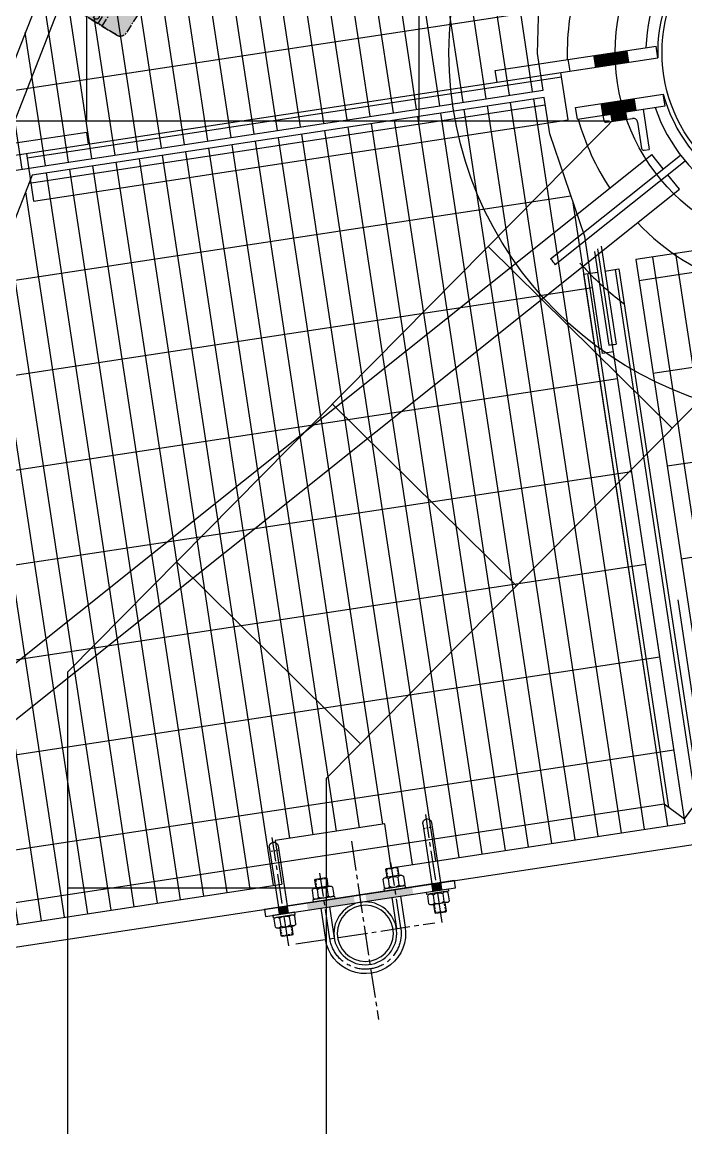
# Model space of a CAD drawing. Extents: x -408 to 1508121, y -29672 to 868845.
# Drawn here: x 1341661 to 1342559, y 372137 to 373633 of the extents above; entities that cross this region are included whole.
import ezdxf

# ---------------------------------------------------------------- set-up
doc = ezdxf.new("R2010")
doc.units = 0
doc.header["$MEASUREMENT"] = 0
for name, pattern in [('CENTER2', [16.875, 11.25, -1.875, 1.875, -1.875]), ('CENTRE', [58, 40, -6, 6, -6]), ('HIDDEN2', [4, 2.5, -1.5])]:
    doc.linetypes.add(name, pattern=pattern)
doc.layers.get('0').update_dxf_attribs({"lineweight": 25})
doc.layers.get('DEFPOINTS').update_dxf_attribs({"color": 1})
for name, color, linetype in [('-GRATING SLOT', 2, 'Continuous'), ('Building Exist', 8, 'Continuous'), ('Cable Ladder Exist', 7, 'Continuous'), ('Cable Ladder New', 2, 'Continuous'), ('ELEC', 1, 'CENTER2'), ('Hatch', 8, 'Continuous'), ('Monopole Exist', 7, 'Continuous'), ('Poles Exist', 7, 'Continuous'), ('STEEL', 2, 'Continuous'), ('Steelwork centreline', 1, 'CENTRE'), ('Steelwork Exist', 7, 'Continuous'), ('Steelwork Hidden', 1, 'Continuous'), ('Steelwork New', 2, 'Continuous')]:
    doc.layers.add(name, color=color, linetype=linetype)
pattern_1 = [(98.6293691672023, (1343210.438088908, 372749.4975708759), (-31.39057733275509, -4.763838233643369), []), (188.6293691672023, (1343210.438088908, 372749.4975708759), (19.05535293457347, -125.5623093310203), [])]
pattern_2 = [(255, (-12479.50001493878, -2438.904908980039), (1.690370196005869, -0.4529333289294116), [])]

# ---------------------------------------------------------------- blocks, each defined once
blk = doc.blocks.new('1651651')
at = {"layer": 'Monopole Exist', "color": 8}
for p, q in [((740814.0503221236, 419302.0154061548), (740779.4334414382, 419435.1232124968)), ((740833.4494959847, 419306.8838033381), (740798.7895780816, 419440.1570951153)), ((741109.5840900538, 419377.802196404), (741115.7670692098, 419385.6616345999)), ((741109.5840900538, 419377.802196404), (741141.0218428369, 419353.0702797792)), ((741115.7670692098, 419385.6616345999), (741147.2048219935, 419360.9297179746)), ((741117.4435282497, 419371.6192172482), (741034.4505831351, 419253.7103878794)), ((741133.1624046415, 419359.253258935), (741049.969464395, 419241.060294671)), ((741141.0218428369, 419353.0702797792), (741147.2048219935, 419360.9297179746)), ((740493.9583980786, 419231.9822982739), (740514.1132728175, 419266.533434641)), ((740502.5961821703, 419226.9435795891), (740522.7510569093, 419261.4947159561)), ((740522.7510569093, 419261.4947159561), (740514.1132728175, 419266.533434641)), ((740517.7123382249, 419252.8569318647), (740646.258915417, 419186.778042645)), ((740502.5961821703, 419226.9435795891), (740493.9583980786, 419231.9822982739)), ((740507.6349008547, 419235.5813636809), (740635.8724531528, 419169.661327558))]:
    blk.add_line(p, q, dxfattribs=at)
for centre, radius in [((740871.7344647446, 419038.2493361417), 495.0000000000143), ((740784.7520395321, 419454.4030598596), 19.99999999997682), ((740871.7344647446, 419038.2493361417), 270)]:
    blk.add_circle(centre, radius, dxfattribs=at)
blk = doc.blocks.new('NEW MOUNT')
at = {"layer": 'Building Exist'}
h = blk.add_hatch(color=2, dxfattribs=at)
h.dxf.hatch_style = 1
h.paths.add_polyline_path([(-97.99997345975679, 9.994499960404935), (-105.0001735717323, 9.994537142523768), (-105.0002194128028, 0.0005733540147048), (-97.99997345975679, 0.0005351291511033)])
h.paths.add_polyline_path([(-105.0001735717323, 9.994537142523768), (-111.9999734597568, 9.994574322516197), (-111.9999734597568, 0.000611576191659), (-105.0002194128028, 0.0005733540147048)])
h = blk.add_hatch(color=2, dxfattribs=at)
h.dxf.hatch_style = 1
h.paths.add_polyline_path([(-48.55027701400468, 9.995699700324618), (-71.99997345975679, 9.995228154903087), (-71.99997345975679, 0.0003931560713681), (-48.55033010555053, 0.0002651092236192)])
h.paths.add_polyline_path([(-7.999973459756802, 9.99651511855518), (-48.55027701400468, 9.995699700324618), (-48.55033010555053, 0.0002651092236192), (-7.999973459756802, 4.36838799942e-05)])
h = blk.add_hatch(color=2, dxfattribs=at)
h.dxf.hatch_style = 1
h.paths.add_polyline_path([(48.55038321028768, 9.995699700324618), (72.00007965603982, 9.995228154903087), (72.00007965603982, 0.0003931560713681), (48.55043630183354, 0.0002651092236192)])
h.paths.add_polyline_path([(8.000079656039816, 9.99651511855518), (48.55038321028768, 9.995699700324618), (48.55043630183354, 0.0002651092236192), (8.000079656039816, 4.36838799942e-05)])
h = blk.add_hatch(color=2, dxfattribs=at)
h.dxf.hatch_style = 1
h.paths.add_polyline_path([(98.00002654024321, 9.994499960404935), (105.0002266522187, 9.994537142523768), (105.0002724932892, 0.0005733540147048), (98.00002654024321, 0.0005351291511033)])
h.paths.add_polyline_path([(105.0002266522187, 9.994537142523768), (112.0000265402432, 9.994574322516197), (112.0000265402432, 0.000611576191659), (105.0002724932892, 0.0005733540147048)])
at = {"color": 2}
blk.add_lwpolyline([(-130.0000000176551, -0.0059381552309787), (-129.9999469018585, 9.99406184462714), (130.0000530981415, 9.999290134463081), (129.9999999823449, -0.0007098653913999), (-129.999999982343, 0.0007098653913999)], dxfattribs=at)
at = {"layer": 'Steelwork centreline'}
for p, q in [((2.65402431978e-05, -73.6831518124648), (2.65402431978e-05, 170.635769244629)), ((-104.9999734597568, 53.62161284609829), (-105.0008273696549, -94.3414511189372)), ((-94.96396817046208, 52.54718039781764), (94.96402125094843, 52.54617158020447)), ((-48.54997345788433, 52.54701141342011), (-48.55052665888615, -37.00442193518029)), ((48.5500265403316, 52.54670785848758), (48.54947333932797, -37.00472549011465)), ((105.0000265402432, 53.62161284609829), (105.0008804501412, -94.3414511189372))]:
    blk.add_line(p, q, dxfattribs=at)
blk.add_arc((2.65402431978e-05, 52.54667598901106), 48.55, 359.9993738503077, 180, dxfattribs=at)
at = {"layer": 'Steelwork Exist', "color": 2}
for p, q in [((-54.55027701453764, 9.995609933575906), (-54.5499734578043, 52.54704328289846)), ((-42.55027701469953, 9.995546194619235), (-42.54997345796619, 52.54697954394361)), ((42.54972298364918, 9.995306378641544), (42.55002654042619, 52.54673972796228)), ((54.54972298348002, 9.995242639688511), (54.55002654024247, 52.54667598901106)), ((-119.0001202029671, 25.99461150457319), (-119.0001786303437, 14.99461150473689)), ((-115.392414425276, 27.99459234198548), (-94.60780473473824, 27.99448194288016)), ((-111.6668452971135, 14.99457255314883), (-111.6667868697404, 25.99457255299058)), ((-98.33351196396687, 14.99450173208788), (-98.33345353659388, 25.99450173193145)), ((-91.00012020336365, 25.99446278035066), (-91.00017863073664, 14.99446278050527)), ((91.00017328385002, 25.99446278035066), (91.000231711223, 14.99446278050527)), ((115.3924675057624, 27.99459234198548), (94.60785781522465, 27.99448194288016)), ((98.33356504445328, 14.99450173208788), (98.33350661708029, 25.99450173193145)), ((111.6668983775998, 14.99457255314883), (111.6668399502268, 25.99457255299058)), ((119.0001732834534, 25.99461150457319), (119.0002317108301, 14.99461150473689)), ((-115.3924940989691, 12.99459234219648), (-94.60788440842772, 12.99448194309298)), ((115.3925471794555, 12.99459234219648), (94.60793748891409, 12.99448194309298)), ((-111.0007623730143, -82.10465514742698), (-111.0002583041459, -0.0054309877505148)), ((-99.00076237319081, -82.10471888638001), (-99.00025830431879, -0.0054947267017269)), ((-62.5504151155219, -16.0043475733637), (-62.5503566881489, -5.004347573520134)), ((-38.15804121991822, -3.004477135214982), (-58.94265091045963, -3.004366736106022)), ((-55.21702335491863, -5.004386525104564), (-55.21708178229165, -16.00438652494631)), ((-41.88369002177386, -5.004457346163691), (-41.88374844914688, -16.00445734600725)), ((-34.55041511591844, -16.00449629759168), (-34.55035668854363, -5.004496297759033)), ((34.54958488115517, -16.00494087491643), (34.54964330852817, -5.004940875072862)), ((58.94195877675882, -3.005070436767709), (38.15734908621744, -3.004960037658746)), ((41.88297664175843, -5.004979826657289), (41.88291821438543, -16.00497982649904)), ((55.21630997490318, -5.005050647716416), (55.21625154753018, -16.00505064755998)), ((62.54958488075863, -16.00508959914441), (62.54964330813344, -5.005089599311759)), ((99.00081545367719, -82.10471888638001), (99.00031138480516, -0.0054947267017269)), ((111.0008154535007, -82.10465514742698), (111.0003113846323, -0.0054309877505148)), ((-38.15812089360952, -18.00447713500216), (-58.94273058415275, -18.00436673589684)), ((58.94187910306754, -18.00507043655489), (38.15726941252433, -18.00496003744956))]:
    blk.add_line(p, q, dxfattribs=at)
at = {"layer": 'Steelwork Exist', "color": 8, "linetype": 'HIDDEN2'}
for p, q in [((-97.00005115274328, 38.99449464964346), (-113.0000511525195, 38.99457963491478)), ((-112.0000458409558, 39.99457432332201), (-112.0001095799052, 27.99457432349118)), ((-98.00010958010172, 27.9944999613781), (-98.0000458411505, 39.99449996121075)), ((97.00010423322964, 38.99449464964346), (113.0001042330059, 38.99457963491478)), ((98.00016266058813, 27.9944999613781), (98.00009892163686, 39.99449996121075)), ((112.0000989214422, 39.99457432332201), (112.0001626603916, 27.99457432349118)), ((-56.55048416613317, -29.0043794426565), (-40.55048416635691, -29.00446442792964)), ((-55.55042573877654, -18.00438475438932), (-55.55048947772957, -30.0043847542238)), ((-41.55048947793146, -30.00445911633324), (-41.55042573897482, -18.00445911650604)), ((40.54951583054388, -29.00497274420923), (56.54951583032016, -29.00505772948236)), ((41.54957425790053, -18.00497805594204), (41.5495105189475, -30.00497805577652)), ((55.54951051874559, -30.00505241788597), (55.54957425770225, -18.00505241805877)), ((-99.00073050371793, -76.10471888646369), (-111.0007305035487, -76.10465514751066)), ((99.00078358420431, -76.10471888646369), (111.0007835840351, -76.10465514751066))]:
    blk.add_line(p, q, dxfattribs=at)
at = {"layer": 'Steelwork Exist', "color": 2}
for points in [[(-97.00010958012173, 27.99449464979989), (-97.00005115274328, 38.99449464964346), (-98.0000458411505, 39.99449996121075), (-112.0000458409558, 39.99457432332201), (-113.0000511525195, 38.99457963491478), (-113.000109579898, 27.99457963507121)], [(97.00016266060814, 27.99449464979989), (97.00010423322964, 38.99449464964346), (98.00009892163686, 39.99449996121075), (112.0000989214422, 39.99457432332201), (113.0001042330059, 38.99457963491478), (113.0001626603843, 27.99457963507121)], [(-56.55042573876745, -18.00437944281293), (-56.55048416613317, -29.0043794426565), (-55.55048947772957, -30.0043847542238), (-41.55048947793146, -30.00445911633324), (-40.55048416635691, -29.00446442792964), (-40.55042573898754, -18.00446442808606)], [(40.54957425790962, -18.00497274436566), (40.54951583054388, -29.00497274420923), (41.5495105189475, -30.00497805577652), (55.54951051874559, -30.00505241788597), (56.54951583032016, -29.00505772948236), (56.54957425768952, -18.00505772963879)]]:
    blk.add_lwpolyline(points, dxfattribs=at)
at = {"layer": 'Steelwork Exist'}
for points in [[(-90.00018925390758, 12.99445746895617), (-90.00020518864767, 9.994457468999826), (-120.0002051882238, 9.994616816382404), (-120.0001892534874, 12.99461681633875), (-90.00018925390758, 12.99445746895617)], [(90.00024233439397, 12.99445746895617), (90.00025826913406, 9.994457468999826), (120.0002582687102, 9.994616816382404), (120.0002423339738, 12.99461681633875), (90.00024233439397, 12.99445746895617)], [(-63.55034606497793, -3.004342261967393), (-63.55033013024149, -0.0043422620110505), (-33.5503301306635, -0.0045016093972663), (-33.55034606540357, -3.004501609353609), (-63.55034606497793, -3.004342261967393)], [(33.54965393169914, -3.00493556352012), (33.54966986643558, -0.0049355635637767), (63.54966986601357, -0.0050949109499925), (63.5496539312735, -3.005094910906336), (33.54965393169914, -3.00493556352012)]]:
    blk.add_lwpolyline(points, dxfattribs=at)
at = {"layer": 'Steelwork Exist', "color": 2}
for radius in [42.54999999999999, 38.05]:
    blk.add_circle((2.65402431978e-05, 52.54667598901106), radius, dxfattribs=at)
for centre, radius, start, end in [((2.65402431978e-05, 52.54667598901106), 54.55, 359.9993912933662, 180), ((-115.3334994271172, 17.35483373020361), 4.360640472798487, 212.7691719163159, 327.2302194215258), ((-115.3334660729633, 23.63435032751295), 4.360640472798487, 32.76917191631592, 147.2302194215258), ((-105.0001249245688, 25.10564825358415), 12.11111111111111, 236.6012072009808, 303.3981841369849), ((-105.0001739091349, 15.88342603149249), 12.11111111111111, 56.60120720098078, 123.3981841369849), ((-94.66683276074036, 17.35472395756551), 4.360640472798487, 212.7691719163159, 327.2302194215258), ((-94.66679940659014, 23.63424055487303), 4.360640472798487, 32.76917191631592, 147.2302194215258), ((94.66685248707651, 23.63424055487303), 4.360640472798487, 32.7697805784742, 147.2308280836841), ((94.66688584122677, 17.35472395756551), 4.360640472798487, 212.7697805784742, 327.2308280836841), ((105.0002269896213, 15.88342603149249), 12.11111111111111, 56.60181586310208, 123.3987927990765), ((105.0001780050552, 25.10564825358415), 12.11111111111111, 236.6018158631021, 303.3987927990765), ((115.3335191534497, 23.63435032751295), 4.360640472798487, 32.7697805784742, 147.2308280836841), ((115.3335525076036, 17.35483373020361), 4.360640472798487, 212.7697805784742, 327.2308280836841), ((-58.88370255814697, -7.364608750580372), 4.360640472798487, 32.76917191631592, 147.2302194215258), ((-48.55041039431672, -15.11553304660265), 12.11111111111111, 56.60120720098078, 123.3981841369849), ((-38.21703589177014, -7.364718523222108), 4.360640472798487, 32.76917191631592, 147.2302194215258), ((38.21629743853009, -7.365202052133098), 4.360640472798487, 32.76917191631592, 147.2302194215258), ((48.54958960236036, -15.11612634815537), 12.11111111111111, 56.60120720098078, 123.3981841369849), ((58.88296410490693, -7.365311824774835), 4.360640472798487, 32.76917191631592, 147.2302194215258), ((-58.88373591229537, -13.64412534788789), 4.360640472798487, 212.7691719163159, 327.2302194215258), ((-48.55036140975061, -5.893310824509172), 12.11111111111111, 236.6012072009808, 303.3981841369849), ((-38.21706924592218, -13.64423512053145), 4.360640472798487, 212.7691719163159, 327.2302194215258), ((38.21626408438168, -13.64471864944062), 4.360640472798487, 212.7691719163159, 327.2302194215258), ((48.54963858692645, -5.893904126061896), 12.11111111111111, 236.6012072009808, 303.3981841369849), ((58.88293075075488, -13.64482842208417), 4.360640472798487, 212.7691719163159, 327.2302194215258), ((-105.0007623731071, -82.10468701689986), 5.999999999999999, 179.999695668882, 359.999695668882), ((105.0008154535935, -82.10468701689986), 5.999999999999999, 180.000304331118, 0.0003043311180138999)]:
    blk.add_arc(centre, radius, start, end, dxfattribs=at)
blk = doc.blocks.new('ea65')
at = {"color": 0}
for p, q in [((-2334.730121111032, 1231.212515351246), (-2279.730121111032, 1231.212515351246)), ((-2334.730121111032, 1231.212515351246), (-2334.730121111032, 1224.212515351246)), ((-2279.730121111032, 1231.212515351246), (-2279.730121111032, 1176.212515351246)), ((-2331.730121111032, 1221.212515351246), (-2295.730121111032, 1221.212515351246)), ((-2289.730121111032, 1215.212515351246), (-2289.730121111032, 1179.212515351246)), ((-2286.730121111032, 1176.212515351246), (-2279.730121111032, 1176.212515351246))]:
    blk.add_line(p, q, dxfattribs=at)
for centre, radius, start, end in [((-2331.730121111032, 1224.212515351246), 3, 180, 270), ((-2295.730121111032, 1215.212515351246), 6, 0, 90), ((-2286.730121111032, 1179.212515351246), 3, 180, 270)]:
    blk.add_arc(centre, radius, start, end, dxfattribs=at)
blk = doc.blocks.new('8979')
at = {"layer": 'Building Exist'}
h = blk.add_hatch(color=2, dxfattribs=at)
h.dxf.hatch_style = 1
h.paths.add_polyline_path([(346298.8911948779, 509110.5074230855), (346303.2612805967, 509105.0388627248), (346295.4539858056, 509098.7998355369), (346291.0838706547, 509104.2684310578)])
h.paths.add_polyline_path([(346303.2612805967, 509105.0388627248), (346307.6311164637, 509099.5706150192), (346299.8237938692, 509093.3316242931), (346295.4539858056, 509098.7998355369)])
h = blk.add_hatch(color=2, dxfattribs=at)
h.dxf.hatch_style = 1
h.paths.add_polyline_path([(346370.0618618137, 509021.4471361511), (346365.6917760948, 509026.9156965117), (346357.8844903466, 509020.6766580077), (346362.2546038688, 509015.2080611853)])
h.paths.add_polyline_path([(346365.6917760948, 509026.9156965117), (346361.3219402277, 509032.3839442172), (346353.5146839117, 509026.1448705529), (346357.8844903466, 509020.6766580077)])
at = {"color": 2}
for p, q in [((346310.7239732752, 509095.7030029931), (346545.0851408766, 509282.9857921362)), ((346358.231374124, 509036.253386808), (346592.5925417256, 509223.536175951))]:
    blk.add_line(p, q, dxfattribs=at)
for points in [[(346522.0184639449, 509311.8515316121), (346529.8305360241, 509318.0942497563), (346623.4726840701, 509200.9142680603), (346615.6606119908, 509194.6715499162), (346522.0236574265, 509311.855681784)], [(346279.8421356209, 509118.3255959123), (346287.6542077002, 509124.5683140564), (346381.3003841381, 509007.3874719781), (346373.4883120589, 509001.1447538339), (346279.8473291027, 509118.329746084)]]:
    blk.add_lwpolyline(points, dxfattribs=at)
at = {"layer": 'Steelwork centreline'}
for p, q in [((346550.6040435629, 509360.2525698798), (346669.1707341285, 509211.8794555533)), ((346334.4776736995, 509065.9781949005), (346672.0866448663, 509335.7693083739)), ((346579.5790528368, 509323.9936710718), (346509.6207792158, 509268.0892958668)), ((346640.1960117872, 509248.1385836528), (346570.2377381661, 509192.2342084478)), ((346337.3427970103, 509132.2743537879), (346221.7540086359, 509039.9039023392)), ((346399.7732530329, 509054.1512369728), (346284.1843797664, 508961.7808917551))]:
    blk.add_line(p, q, dxfattribs=at)
blk.add_arc((346609.8873888458, 509286.0660127167), 48.55, 308.6284386883034, 128.6290648360232, dxfattribs=at)
at = {"layer": 'Steelwork Exist', "color": 2}
for p, q in [((346542.5918871022, 509302.1173143918), (346575.8334219503, 509328.6809143194)), ((346550.0831488752, 509292.7428278965), (346583.3246837233, 509319.3064278242)), ((346517.2863251807, 509292.1359048805), (346525.8796044679, 509299.002894839)), ((346530.4575977736, 509293.2740419809), (346521.8643184864, 509286.4070520223)), ((346542.6694472873, 509281.1959941045), (346529.6942012838, 509297.4330810092)), ((346530.9513391683, 509271.8319168883), (346517.9760931647, 509288.0690037929)), ((346538.7812219657, 509282.8579458751), (346530.1879426785, 509275.9909559164)), ((346534.7659359842, 509270.2621030583), (346543.3592152714, 509277.1290930168)), ((346603.2088460527, 509226.2622269728), (346636.4503809007, 509252.8258269003)), ((346610.7001078255, 509216.8877404774), (346643.9416426736, 509243.451340405)), ((346577.9030577788, 509216.2806365808), (346586.4963370662, 509223.1476265394)), ((346591.0743303719, 509217.4187736812), (346582.4810510846, 509210.5517837226)), ((346603.2861798856, 509205.3407258047), (346590.310933882, 509221.5778127094)), ((346591.5680717666, 509195.9766485886), (346578.592825763, 509212.2137354932)), ((346599.397954564, 509207.0026775754), (346590.8046752768, 509200.1356876168)), ((346595.3826685824, 509194.4068347586), (346603.9759478697, 509201.2738247173)), ((346307.0205879672, 509125.9641279042), (346298.4273816295, 509119.0970466583)), ((346312.0926113088, 509098.7932038328), (346299.117192817, 509115.0301528985)), ((346303.0054357934, 509113.3682424332), (346311.5986421311, 509120.2353236791)), ((346323.8106199511, 509108.1574055318), (346310.8352014593, 509124.3943545975)), ((346227.567065767, 509052.2310618371), (346291.7036138934, 509103.4832403501)), ((346311.329170637, 509102.9522347511), (346319.9223769746, 509109.8193159972)), ((346324.5004311386, 509104.0905117719), (346315.9072248009, 509097.2234305262)), ((346235.05832754, 509042.8565753419), (346299.1948756663, 509094.1087538547)), ((346369.4510439897, 509047.841011089), (346360.8578376521, 509040.9739298431)), ((346361.5476488395, 509036.9070360832), (346374.5230673316, 509020.6700870178)), ((346365.4358918161, 509035.2451256179), (346374.0290981537, 509042.112206864)), ((346373.2656574818, 509046.2712377822), (346386.2410759738, 509030.0342887168)), ((346289.9985960329, 508974.1063965548), (346354.1339703307, 509025.3600439524)), ((346373.7596266597, 509024.829117936), (346382.3528329973, 509031.696199182)), ((346386.9308871613, 509025.9673949568), (346378.3376808237, 509019.100313711)), ((346297.4900569773, 508964.7320692236), (346361.6254312752, 509015.985716621))]:
    blk.add_line(p, q, dxfattribs=at)
at = {"layer": 'Steelwork Exist', "color": 8, "linetype": 'HIDDEN2'}
for p, q in [((346520.0938134657, 509285.4189107962), (346510.7193269704, 509277.9276490232)), ((346510.876262364, 509279.3331280454), (346520.8646113946, 509266.8338127186)), ((346519.4591323723, 509266.9907481121), (346528.8336188674, 509274.482009885)), ((346580.7105460639, 509209.5636424964), (346571.3360595688, 509202.0723807234)), ((346571.4929949622, 509203.4778597458), (346581.4813439929, 509190.9785444189)), ((346580.0758649705, 509191.1354798124), (346589.4503514657, 509198.6267415854)), ((346312.9529499124, 509121.7442840978), (346322.3273568261, 509129.2356454571)), ((346320.9218761367, 509129.3925659198), (346330.9103579489, 509116.8933567015)), ((346331.0672784118, 509118.2988373908), (346321.692871498, 509110.8074760315)), ((346393.3408139715, 509038.7702398864), (346383.3523321593, 509051.2694491047)), ((346384.7578128488, 509051.1125286418), (346375.383405935, 509043.6211672828)), ((346384.1233275207, 509032.6843592165), (346393.4977344345, 509040.1757205757))]:
    blk.add_line(p, q, dxfattribs=at)
at = {"layer": 'Steelwork Exist'}
for points in [[(346526.8177470694, 509301.0326456758), (346529.1613686932, 509302.9054611191), (346547.8895231257, 509279.4692448811), (346545.5459015018, 509277.5964294379), (346526.8177470694, 509301.0326456758)], [(346587.4344796676, 509225.177377376), (346589.7781012914, 509227.0501928194), (346608.5062557238, 509203.6139765813), (346606.1626341, 509201.7411611379), (346587.4344796676, 509225.177377376)], [(346296.2407003639, 509118.6296870079), (346293.8970986354, 509116.7568466682), (346312.6255020334, 509093.3208293836), (346314.969103762, 509095.1936697235), (346296.2407003639, 509118.6296870079)], [(346377.3995597846, 509017.0705529082), (346375.0559580562, 509015.1977125685), (346356.3275546583, 509038.6337298529), (346358.6711563865, 509040.5065701928), (346377.3995597846, 509017.0705529082)]]:
    blk.add_lwpolyline(points, dxfattribs=at)
at = {"layer": 'Steelwork Exist', "color": 2}
for points in [[(346519.4695416512, 509286.2001180041), (346510.876262364, 509279.3331280454), (346510.7193269704, 509277.9276490232), (346519.4591323723, 509266.9907481121), (346520.8646113946, 509266.8338127186), (346529.4578906819, 509273.7008026771)], [(346580.0862742494, 509210.3448497044), (346571.4929949622, 509203.4778597458), (346571.3360595688, 509202.0723807234), (346580.0758649705, 509191.1354798124), (346581.4813439929, 509190.9785444189), (346590.0746232801, 509197.8455343774)], [(346312.328669799, 509122.5254846739), (346320.9218761367, 509129.3925659198), (346322.3273568261, 509129.2356454571), (346331.0672784118, 509118.2988373908), (346330.9103579489, 509116.8933567015), (346322.3171516113, 509110.0262754554)], [(346384.747607634, 509031.9031586403), (346393.3408139715, 509038.7702398864), (346393.4977344345, 509040.1757205757), (346384.7578128488, 509051.1125286418), (346383.3523321593, 509051.2694491047), (346374.7591258217, 509044.4023678587)]]:
    blk.add_lwpolyline(points, dxfattribs=at)
for radius in [42.54999999999999, 38.05]:
    blk.add_circle((346609.8873888458, 509286.0660127167), radius, dxfattribs=at)
for centre, radius, start, end in [((346609.8873888458, 509286.0660127167), 54.55, 308.6284561288933, 128.6290648360232), ((346521.4191596631, 509290.7449108206), 4.360640472798487, 161.3982367518157, 275.8592842568989), ((346526.3247632913, 509294.6650360406), 4.360640472798487, 341.3982367518147, 95.85928425689892), ((346526.7205369895, 509281.7539122489), 12.11111111111111, 5.230272036003652, 72.02724897488314), ((346533.9250034626, 509287.5110856486), 12.11111111111111, 185.2302720360036, 252.0272489748831), ((346534.3207771609, 509274.5999618568), 4.360640472798487, 161.3982367518157, 275.8592842568989), ((346539.2263807892, 509278.5200870768), 4.360640472798487, 341.3982367518147, 95.85928425689892), ((346582.0358922612, 509214.8896425211), 4.360640472798487, 161.3982367518157, 275.8592842568989), ((346586.9414958894, 509218.809767741), 4.360640472798487, 341.3982367518147, 95.85928425689892), ((346587.3372695877, 509205.8986439493), 12.11111111111111, 5.230272036003652, 72.02724897488314), ((346594.5417360609, 509211.6558173488), 12.11111111111111, 185.2302720360036, 252.0272489748831), ((346599.8431133873, 509202.6648187768), 4.360640472798487, 341.3982367518147, 95.85928425689892), ((346594.937509759, 509198.744693557), 4.360640472798487, 161.3982367518157, 275.8592842568989), ((346302.5602308885, 509117.7060965025), 4.360640472798487, 161.3988454156664, 275.8598929193574), ((346315.0661090407, 509114.4724041818), 12.11111111111111, 185.230880699849, 252.0278576359678), ((346307.4657928721, 509121.626273835), 4.360640472798487, 341.3988454156664, 95.85989291935742), ((346307.8617037273, 509108.7151542485), 12.11111111111111, 5.23088069984902, 72.02785763596786), ((346315.4620198958, 509101.5612845954), 4.360640472798487, 161.3988454156664, 275.8598929193574), ((346320.3675818796, 509105.4814619279), 4.360640472798487, 341.3988454156664, 95.85989291935742), ((346231.3126966536, 509047.5438185894), 5.999999999999999, 128.6287605051146, 308.6287605051147), ((346364.9906869111, 509039.5829796872), 4.360640472798487, 161.3988454151308, 275.8598929193607), ((346369.8962488948, 509043.5031570199), 4.360640472798487, 341.3988454151308, 95.85989291936069), ((346370.2921597501, 509030.5920374333), 12.11111111111111, 5.230880699691856, 72.02785763438074), ((346377.4965650634, 509036.3492873668), 12.11111111111111, 185.2308806996918, 252.0278576343807), ((346377.8924759186, 509023.4381677801), 4.360640472798487, 161.3988454151308, 275.8598929193607), ((346382.7980379024, 509027.3583451129), 4.360640472798487, 341.3988454151308, 95.85989291936069), ((346293.7443265051, 508969.4192328892), 5.999999999999999, 128.6299778292497, 308.6299778292497)]:
    blk.add_arc(centre, radius, start, end, dxfattribs=at)
blk = doc.blocks.new('*U255')
at = {"true_color": 0xffffff}
h = blk.add_hatch(color=7, dxfattribs=at)
h.dxf.hatch_style = 1
edge = h.paths.add_edge_path()
edge.add_line((-332.7066466859715, 276.4412483093329), (-862.7066466859714, 276.4412483093329))
edge.add_arc((-862.7066466859714, 266.4412483093329), 10, 90, 180)
edge.add_line((-872.7066466859714, 266.4412483093329), (-872.7066466859714, 153.4412483093329))
edge.add_arc((-862.7066466859714, 153.4412483093329), 10, 180, 270)
edge.add_line((-862.7066466859714, 143.4412483093328), (-332.7066466859715, 143.4412483093328))
edge.add_arc((-332.7066466859715, 163.4412483093329), 20, 270, 360)
edge.add_line((-312.7066466859715, 163.4412483093329), (-312.7066466859715, 256.4412483093329))
edge.add_arc((-332.7066466859715, 256.4412483093329), 20, 0, 90)
h = blk.add_hatch(color=7, dxfattribs=at)
h.dxf.hatch_style = 1
edge = h.paths.add_edge_path()
edge.add_line((-446.0885262970286, 139.1153693262022), (-706.7968293869808, 139.1153693262022))
edge.add_arc((-706.7968293869808, 134.1153693262022), 5, 90, 180)
edge.add_line((-711.7968293869808, 134.1153693262022), (-711.7968293869808, 97.1153693262022))
edge.add_arc((-706.7968293869808, 97.1153693262022), 5, 180, 270)
edge.add_line((-706.7968293869808, 92.1153693262022), (-666.5837014428863, 92.1153693262022))
edge.add_arc((-666.583701443008, 82.11536932649622), 9.99999999970597, 89.99999999930237, 179.9974358599911)
edge.add_line((-676.5837014326997, 82.11581685335246), (-676.5837014326997, -82.11582135241598))
edge.add_arc((-666.5841534486977, -82.11582135241598), 9.999547984002104, 180.0000000000001, 270.0025899196011)
edge.add_line((-666.5837014428863, -92.1153693262022), (-706.7968293869808, -92.1153693262022))
edge.add_arc((-706.7968293869808, -97.1153693262022), 5, 90, 180)
edge.add_line((-711.7968293869808, -97.1153693262022), (-711.7968293869808, -134.1153693262022))
edge.add_arc((-706.7968293869808, -134.1153693262022), 5, 180, 270)
edge.add_line((-706.7968293869808, -139.1153693262022), (-446.0885262970286, -139.1153693262022))
edge.add_arc((-446.0885262970286, -134.1153693262022), 5, 270, 360)
edge.add_line((-441.0885262970286, -134.1153693262022), (-441.0885262970286, -97.1153693262022))
edge.add_arc((-446.0885262970286, -97.1153693262022), 5, 0, 90)
edge.add_line((-446.0885262970286, -92.1153693262022), (-481.9074327716688, -92.11536932617183))
edge.add_arc((-483.562393213261, -78.04116031827297), 14.1711768481399, 276.7065086065166, 368.5758282112092)
edge.add_line((-469.5496589279336, -75.92797998756993), (-482.6034682748312, -75.9279799873475))
edge.add_line((-482.6034682748312, -75.9279799873475), (-511.1367397224703, -61.83331205439754))
edge.add_line((-511.1367397224703, -61.83331205439754), (-545.516775590152, -61.83331205439754))
edge.add_arc((-525.4818612282731, -61.18088892583221), 20.04553440112059, 124.14569243126351, 181.8651383306969, ccw=False)
edge.add_line((-536.7334032615287, -44.59094464321345), (-513.2378649284828, -28.67530617603916))
edge.add_arc((-518.8645265931723, -20.36891965548211), 10.03271541098321, 304.1133129720614, 359.9000611521219)
edge.add_arc((-12189.23337541665, -0.0127187310044761), 11680.41931751228, 359.9000611521219, 360.1000636260545)
edge.add_arc((-527.66162601415, 15.69275943016178), 19.40593010181404, 13.99677610861405, 41.98984976492545)
edge.add_line((-513.2379093257337, 28.67530617603524), (-536.7334032611278, 44.59094464295775))
edge.add_arc((-525.5027205288199, 61.17026306462722), 20.02503518001577, 178.102532482827, 235.88663675663952, ccw=False)
edge.add_line((-545.516775590152, 61.83331205439754), (-511.1367397224703, 61.83331205439754))
edge.add_line((-511.1367397224703, 61.83331205439754), (-482.6034682748312, 75.9279799873475))
edge.add_line((-482.6034682748312, 75.9279799873475), (-469.5496589279673, 75.9279799873475))
edge.add_arc((-483.5623932132608, 78.0411603182731), 14.17117684813971, 351.4241717878807, 443.2934913934836)
edge.add_line((-481.9074327716688, 92.11536932617183), (-446.0885262970286, 92.1153693262022))
edge.add_arc((-446.088526297033, 97.11536932620643), 5.000000000004233, 270.0000000000495, 359.9999999999515)
edge.add_line((-441.0885262970286, 97.1153693262022), (-441.0885262970286, 134.1153693262022))
edge.add_arc((-446.0885262970286, 134.1153693262022), 5, 0, 90)
h = blk.add_hatch()
h.set_pattern_fill('_USER', color=256, scale=1.75, angle=255, pattern_type=0)
h.set_pattern_definition(pattern_2)
h.paths.add_polyline_path([(-500.8611339541557, 52.7888820877124), (-565.245125746721, 52.7888820877124), (-565.245125746721, 59.48338667719509), (-500.8611339541557, 59.48338667719509)])
h = blk.add_hatch()
h.set_pattern_fill('_USER', color=256, scale=1.75, angle=255, pattern_type=0)
h.set_pattern_definition(pattern_2)
h.paths.add_polyline_path([(-500.8611339541557, -52.7888820877124), (-565.245125746721, -52.7888820877124), (-565.245125746721, -59.48338667719509), (-500.8611339541557, -59.48338667719509)])
h = blk.add_hatch(color=7, dxfattribs=at)
h.dxf.hatch_style = 1
edge = h.paths.add_edge_path()
edge.add_line((-332.7066466859715, -143.4412483093328), (-862.7066466859714, -143.4412483093328))
edge.add_arc((-862.7066466859714, -153.4412483093329), 10, 90, 180)
edge.add_line((-872.7066466859714, -153.4412483093329), (-872.7066466859714, -266.4412483093329))
edge.add_arc((-862.7066466859714, -266.4412483093329), 10, 180, 270)
edge.add_line((-862.7066466859714, -276.4412483093329), (-332.7066466859715, -276.4412483093329))
edge.add_arc((-332.7066466859715, -256.4412483093329), 20, 270, 360)
edge.add_line((-312.7066466859715, -256.4412483093329), (-312.7066466859715, -163.4412483093329))
edge.add_arc((-332.7066466859715, -163.4412483093329), 20, 0, 90)
for p, q in [((-840.1391144060934, 276.4412483093329), (-840.1391144060934, 143.4412483093328)), ((-833.7055040693549, 276.4412483093329), (-833.7055040693549, 143.4412483093328)), ((-776.0874149192996, 276.4412483093329), (-776.0874149192996, 143.4412483093328)), ((-703.3556432265495, 276.4412483093329), (-703.3556432265495, 143.4412483093328)), ((-424.8595786234536, 276.4412483093329), (-424.8595786234536, 143.4412483093328)), ((-414.8595786234536, 276.4412483093329), (-414.8595786234536, 143.4412483093328)), ((-414.8595786234536, 266.441248309362), (-332.7066466859715, 266.4412483093329)), ((-322.7066466859715, 256.4412483093329), (-322.7066466859715, 163.4412483093329)), ((-414.8595786234536, 153.441248309362), (-332.7066466859715, 153.4412483093329)), ((-442.8685123504136, 143.4412483093038), (-742.5447810215289, 143.4412483093328)), ((-446.0864014965655, 139.1153693262022), (-706.7947045865174, 139.1153693262022)), ((-711.7947045865174, 134.1153693262022), (-711.7947045865174, 97.1153693262022)), ((-441.0864014965653, 134.1153693262022), (-441.0864014965653, 97.1153693262022)), ((-446.0864014965655, 92.1153693262022), (-706.7947045865174, 92.1153693262022)), ((-657.7505694092423, 85.68155152793044), (-657.7505694092423, 92.1153693262022)), ((-520.830650124949, 83.68155152793042), (-520.830650124949, 70.2002534295898)), ((-493.8206322870855, 85.68155152793044), (-518.8306501249488, 85.68155152793044)), ((-511.1346149220071, 61.83331205439754), (-482.6013434743682, 75.9279799873475)), ((-491.8206322870855, 83.68155152793042), (-491.8206322870855, 77.0939938496158)), ((-482.6013434743682, 75.9279799873475), (-469.5475341275041, 75.9279799873475)), ((-654.4667174678642, 61.83331205439754), (-676.5824966475658, 61.83331205439754)), ((-657.7505694092423, 61.83331205439754), (-657.7505694092423, 68.2002534295898)), ((-624.8986425822541, 61.83331205439754), (-636.5600700311652, 61.83331205439754)), ((-632.4510826484355, 45.19958248708279), (-632.4510826484355, 61.83331205439754)), ((-624.8986425822541, 61.83331205439754), (-511.1346149220071, 61.83331205439754)), ((-560.5146507896887, 50.54071163828485), (-560.5146507896887, 61.83331205439754)), ((-560.5146507896887, 50.54071163828485), (-560.5146507896887, 61.83331205439754)), ((-545.5146507896889, 61.1495455406839), (-545.5146507896889, 61.83331205439754)), ((-545.5146507896889, 61.1495455406839), (-545.5146507896889, 61.83331205439754)), ((-518.8306501249488, 68.2002534295898), (-506.4058328237033, 68.2002534295898)), ((-505.0455499073314, 68.52637415268691), (-493.4603493707427, 74.4201145727129)), ((-500.8611339541557, 62.48338667719509), (-500.8611339541557, 49.78888208768331)), ((-495.8611339541557, 62.48338667719509), (-500.8611339541557, 62.48338667719509)), ((-497.8611339541557, 62.48338667719509), (-497.8611339541557, 49.78888208768331)), ((-495.8611339541557, 62.48338667719509), (-495.8611339541557, 49.78888208768331)), ((-565.245125746721, 59.48338667719509), (-500.8611339541557, 59.48338667719509)), ((-565.245125746721, 59.48338667719509), (-565.245125746721, 52.78888208768328)), ((-565.245125746721, 52.78888208768328), (-500.8611339541557, 52.78888208768328)), ((-524.7605199370473, 7.087493351195008), (-560.5146507896887, 50.54071163828485)), ((-495.8611339541557, 49.78888208768331), (-500.8611339541557, 49.7888820876542)), ((-647.1434730507779, 40.019498990383), (-663.5830543745133, 40.01949899035389)), ((-657.2088868728778, 15.82868535025045), (-644.5572600783952, 35.4991363818117)), ((-651.2436895346791, 12.6880898400268), (-632.7269406668374, 44.18600741471164)), ((-536.7312784606647, 44.59094464295775), (-513.2357401280196, 28.67530617603916)), ((-651.2436895346791, -12.68808984005591), (-632.7269406668374, -44.18600741471164)), ((-524.7605199370473, -7.087493351195008), (-560.5146507896887, -50.54071163828485)), ((-657.2088868728778, -15.82868535025045), (-644.5572600783952, -35.4991363818117)), ((-536.7312784606647, -44.59094464295775), (-513.2357401280196, -28.67530617603916)), ((-647.1434730507779, -40.019498990383), (-663.5830543745133, -40.01949899035389)), ((-632.4510826484355, -45.19958248708279), (-632.4510826484355, -61.83331205439754)), ((-565.245125746721, -52.78888208768328), (-500.8611339541557, -52.78888208768328)), ((-565.245125746721, -59.48338667719509), (-565.245125746721, -52.78888208768328)), ((-565.245125746721, -59.48338667719509), (-500.8611339541557, -59.48338667719509)), ((-560.5146507896887, -50.54071163828485), (-560.5146507896887, -61.83331205439754)), ((-500.8611339541557, -62.48338667719509), (-500.8611339541557, -49.78888208768331)), ((-495.8611339541557, -49.78888208768331), (-500.8611339541557, -49.7888820876542)), ((-497.8611339541557, -62.48338667719509), (-497.8611339541557, -49.78888208768331)), ((-495.8611339541557, -62.48338667719509), (-495.8611339541557, -49.78888208768331)), ((-654.4667174678642, -61.83331205439754), (-676.5824966475658, -61.83331205439754)), ((-657.7505694092423, -61.83331205439754), (-657.7505694092423, -68.2002534295898)), ((-624.8986425822541, -61.83331205439754), (-636.5600700311652, -61.83331205439754)), ((-624.8986425822541, -61.83331205439754), (-511.1346149220071, -61.83331205439754)), ((-545.5146507896889, -61.1495455406839), (-545.5146507896889, -61.83331205439754)), ((-520.830650124949, -83.68155152793042), (-520.830650124949, -70.2002534295898)), ((-518.8306501249488, -68.2002534295898), (-506.4058328237033, -68.2002534295898)), ((-511.1346149220071, -61.83331205439754), (-482.6013434743682, -75.9279799873475)), ((-505.0455499073314, -68.52637415268691), (-493.4603493707427, -74.4201145727129)), ((-495.8611339541557, -62.48338667719509), (-500.8611339541557, -62.48338667719509)), ((-657.7505694092423, -85.68155152793044), (-657.7505694092423, -92.1153693262022)), ((-493.8206322870855, -85.68155152793044), (-518.8306501249488, -85.68155152793044)), ((-491.8206322870855, -83.68155152793042), (-491.8206322870855, -77.0939938496158)), ((-482.6013434743682, -75.9279799873475), (-469.5475341275041, -75.9279799873475)), ((-711.7947045865174, -134.1153693262022), (-711.7947045865174, -97.1153693262022)), ((-446.0864014965655, -92.1153693262022), (-706.7947045865174, -92.1153693262022)), ((-441.0864014965653, -134.1153693262022), (-441.0864014965653, -97.1153693262022)), ((-840.1391144060934, -276.4412483093329), (-840.1391144060934, -143.4412483093328)), ((-833.7055040693549, -276.4412483093329), (-833.7055040693549, -143.4412483093328)), ((-776.0874149192996, -276.4412483093329), (-776.0874149192996, -143.4412483093328)), ((-442.8685123504136, -143.4412483093038), (-742.5447810215289, -143.4412483093328)), ((-446.0864014965655, -139.1153693262022), (-706.7947045865174, -139.1153693262022)), ((-703.3556432265495, -276.4412483093329), (-703.3556432265495, -143.4412483093328)), ((-424.8595786234536, -276.4412483093329), (-424.8595786234536, -143.4412483093328)), ((-414.8595786234536, -276.4412483093329), (-414.8595786234536, -143.4412483093328)), ((-414.8595786234536, -153.441248309362), (-332.7066466859715, -153.4412483093329)), ((-322.7066466859715, -256.4412483093329), (-322.7066466859715, -163.4412483093329)), ((-414.8595786234536, -266.441248309362), (-332.7066466859715, -266.4412483093329)), ((-442.8685123504136, -276.4412483093038), (-742.5447810215289, -276.4412483093329))]:
    blk.add_line(p, q)
for points in [[(-872.7066466859714, 266.4412483093329, -0.4142135623730951), (-862.7066466859714, 276.4412483093329), (-332.7066466859715, 276.4412483093329), (-862.7066466859714, 276.4412483093329), (-332.7066466859715, 276.4412483093329, -0.4142135623730951), (-312.7066466859715, 256.4412483093329), (-312.7066466859715, 163.4412483093329, -0.4142135623730951), (-332.7066466859715, 143.4412483093328), (-862.7066466859714, 143.4412483093328, -0.4142135623730951), (-872.7066466859714, 153.4412483093329)], [(-661.7749665230684, 83.68155152793042), (-661.7749665230684, 70.2002534295898, 0.4142135623730951), (-659.7749665230684, 68.2002534295898), (-645.7284717045432, 68.2002534295898, 0.4142135623730951), (-643.7284717045432, 70.2002534295898), (-643.7284717045432, 83.68155152793042, 0.4142135623730951), (-645.7284717045432, 85.68155152793044), (-659.7749665230684, 85.68155152793044, 0.4142135623730951)], [(-654.5366411587629, 61.30909316777252), (-654.5366411587629, 47.82779506943189, 0.4142135623730951), (-652.5366411587628, 45.82779506943189), (-638.4901463402375, 45.82779506943189, 0.4142135623730951), (-636.4901463402375, 47.82779506943189), (-636.4901463402375, 61.30909316777252, 0.4142135623730951), (-638.4901463402375, 63.30909316777251), (-652.5366411587628, 63.30909316777251, 0.4142135623730951)], [(-654.5366411587629, -61.30909316777252), (-654.5366411587629, -47.82779506943189, -0.4142135623730951), (-652.5366411587628, -45.82779506943189), (-638.4901463402375, -45.82779506943189, -0.4142135623730951), (-636.4901463402375, -47.82779506943189), (-636.4901463402375, -61.30909316777252, -0.4142135623730951), (-638.4901463402375, -63.30909316777251), (-652.5366411587628, -63.30909316777251, -0.4142135623730951)], [(-661.7749665230684, -83.68155152793042), (-661.7749665230684, -70.2002534295898, -0.4142135623730951), (-659.7749665230684, -68.2002534295898), (-645.7284717045432, -68.2002534295898, -0.4142135623730951), (-643.7284717045432, -70.2002534295898), (-643.7284717045432, -83.68155152793042, -0.4142135623730951), (-645.7284717045432, -85.68155152793044), (-659.7749665230684, -85.68155152793044, -0.4142135623730951)], [(-872.7066466859714, -266.4412483093329, 0.4142135623730951), (-862.7066466859714, -276.4412483093329), (-332.7066466859715, -276.4412483093329), (-862.7066466859714, -276.4412483093329), (-332.7066466859715, -276.4412483093329, 0.4142135623730951), (-312.7066466859715, -256.4412483093329), (-312.7066466859715, -163.4412483093329, 0.4142135623730951), (-332.7066466859715, -143.4412483093328), (-862.7066466859714, -143.4412483093328, 0.4142135623730951), (-872.7066466859714, -153.4412483093329)]]:
    blk.add_lwpolyline(points, format="xyb", close=True)
for points in [[(-682.0541925380702, 272.5120136884507), (-682.0541925380702, 266.5418082750402), (-659.1909152265171, 266.5418082750402), (-659.1909152265171, 272.5120136884507)], [(-682.0541925380702, 272.5120136884507), (-682.0541925380702, 266.5418082750402), (-659.1909152265171, 266.5418082750402), (-659.1909152265171, 272.5120136884507)], [(-682.0541925380702, 147.3704829302151), (-682.0541925380702, 153.3406883436255), (-659.1909152265171, 153.3406883436255), (-659.1909152265171, 147.3704829302151)], [(-682.0541925380702, 147.3704829302151), (-682.0541925380702, 153.3406883436255), (-659.1909152265171, 153.3406883436255), (-659.1909152265171, 147.3704829302151)], [(-682.0541925380702, -147.3704829302151), (-682.0541925380702, -153.3406883436255), (-659.1909152265171, -153.3406883436255), (-659.1909152265171, -147.3704829302151)], [(-682.0541925380702, -147.3704829302151), (-682.0541925380702, -153.3406883436255), (-659.1909152265171, -153.3406883436255), (-659.1909152265171, -147.3704829302151)], [(-682.0541925380702, -272.5120136884507), (-682.0541925380702, -266.5418082750402), (-659.1909152265171, -266.5418082750402), (-659.1909152265171, -272.5120136884507)], [(-682.0541925380702, -272.5120136884507), (-682.0541925380702, -266.5418082750402), (-659.1909152265171, -266.5418082750402), (-659.1909152265171, -272.5120136884507)]]:
    blk.add_lwpolyline(points, close=True)
for centre, radius in [((-826.2683315909699, 269.2595454424154), 3.954529108246788), ((-783.470479360828, 269.2595454424154), 3.954529108246788), ((-692.4990483639294, 269.2595454424154), 3.954529108246788), ((-440.0144312001529, 269.2595454424154), 3.954529108246788), ((-398.506260153069, 251.518461920321), 9.313590698272073), ((-342.1309995233778, 251.518461920321), 9.313590698272073), ((-826.2683315909699, 225.0559816169552), 3.954529108246788), ((-784.0483288646674, 225.0559816169552), 3.954529108246788), ((-398.506260153069, 168.3640346983447), 9.313590698272073), ((-342.1309995233778, 168.3640346983447), 9.313590698272073), ((-826.2683315909699, 150.6229511762503), 3.954529108246788), ((-783.470479360828, 150.6229511762503), 3.954529108246788), ((-692.4990483639294, 150.6229511762503), 3.954529108246788), ((-439.3831532214998, 150.6229511762503), 3.954529108246788), ((-592.7066466859712, 0), 57), ((-826.2683315909699, -150.6229511762503), 3.954529108246788), ((-783.470479360828, -150.6229511762503), 3.954529108246788), ((-692.4990483639294, -150.6229511762503), 3.954529108246788), ((-439.3831532214998, -150.6229511762503), 3.954529108246788), ((-398.506260153069, -168.3640346983447), 9.313590698272073), ((-342.1309995233778, -168.3640346983447), 9.313590698272073), ((-826.2683315909699, -225.0559816169552), 3.954529108246788), ((-784.0483288646674, -225.0559816169552), 3.954529108246788), ((-398.506260153069, -251.518461920321), 9.313590698272073), ((-342.1309995233778, -251.518461920321), 9.313590698272073), ((-826.2683315909699, -269.2595454424154), 3.954529108246788), ((-783.470479360828, -269.2595454424154), 3.954529108246788), ((-692.4990483639294, -269.2595454424154), 3.954529108246788), ((-440.0144312001529, -269.2595454424154), 3.954529108246788)]:
    blk.add_circle(centre, radius)
for centre, radius, start, end in [((-332.7066466859715, 256.4412483093329), 10, 0, 90), ((-332.7066466859715, 163.4412483093329), 10, 270, 0), ((-706.7947045865174, 134.1153693262022), 5, 90, 180), ((-446.0864014965655, 134.1153693262022), 5, 0, 90), ((-706.7947045865174, 97.1153693262022), 5, 180, 270), ((-666.581576642423, 82.11536932620218), 10, 90, 179.9973194892577), ((-483.5602684127978, 78.04116031827287), 14.17117684814001, 351.4241717887913, 83.29349139348301), ((-446.0864014965655, 97.1153693262022), 5, 270, 0), ((1586062.78368404, -2.2497260943e-06), 1586739.367385473, 179.9970348691381, 180.0029651308618), ((-518.8306501249488, 83.68155152793042), 2, 90, 180), ((-493.8206322870855, 83.68155152793042), 2, 0, 90), ((-494.8206322870856, 77.0939938496158), 3, 296.9638112957081, 0), ((-525.5146507896887, 61.1495455406839, -3.31276326e-08), 20, 180, 235.8866870304551), ((-525.5146507896887, 61.1495455406839, -3.31276326e-08), 20, 180, 235.8866870304551), ((-518.8306501249488, 70.2002534295898), 2, 180, 270), ((-506.4058328237033, 71.2002534295898), 3, 270, 296.9638112957081), ((-634.4510826484358, 45.19958248708279), 2, 329.5499149481155, 0), ((784365.0461301843, 5.146016750572016), 785031.6298316165, 179.997673700267, 179.9991093573394), ((-663.5830543745133, 37.019498990383), 3, 90, 179.9983637194614), ((-647.1434730507779, 37.019498990383), 3, 329.5499149481155, 90), ((-661.5168080572212, 18.92849232832668), 5.307258070952176, 197.3131889037044, 324.2627262238712), ((-518.8297460403874, 20.38630173838464), 10, 0.0006737508038803, 55.98595212273631), ((-1587248.196977413, -1.727783016307511), 1586739.367385473, 359.9993262525312, 0.0007985251532157001), ((-592.7066466859712, 0), 60, 168.3879029667359, 191.6120970332616), ((-649.5195475531098, 11.67451476768474), 2, 149.5499149505764, 168.3879029667359), ((-537.9804835526329, -2.91038e-11), 15.00000000001585, 331.8033291177296, 28.19667088227047), ((-661.5168080572212, -18.92849232832668), 5.307258070952176, 35.73727377612459, 162.6868110949014), ((-649.5195475531098, -11.67451476768474), 2, 191.6120970332616, 210.4500850518844), ((784365.0461301843, -5.146016750688432), 785031.6298316165, 180.0008906426606, 180.0023262997329), ((-518.8297016430467, -20.38630173832644), 10, 304.0140478772636, 359.9993262475286), ((-663.5830543745133, -37.019498990383), 3, 180.0016362805386, 270), ((-647.1434730507779, -37.019498990383), 3, 270, 30.45008505188445), ((-634.4510826484358, -45.19958248708279), 2, 0, 30.45008505188445), ((-525.5146507896887, -61.1495455406839, -3.31277144e-08), 20, 124.113312973478, 180), ((-518.8306501249488, -70.2002534295898), 2, 90, 180), ((-506.4058328237033, -71.2002534295898), 3, 63.03618870429187, 90), ((-494.8206322870856, -77.0939938496158), 3, 0, 63.03618870429187), ((-666.581576642423, -82.11536932620218), 10, 180.0026805124098, 270), ((-518.8306501249488, -83.68155152793042), 2, 180, 270), ((-493.8206322870855, -83.68155152793042), 2, 270, 0), ((-483.5602684127978, -78.04116031827287), 14.17117684814001, 276.706508606517, 8.575828211208632), ((-706.7947045865174, -97.1153693262022), 5, 90, 180), ((-446.0864014965655, -97.1153693262022), 5, 0, 90), ((-706.7947045865174, -134.1153693262022), 5, 180, 270), ((-446.0864014965655, -134.1153693262022), 5, 270, 0), ((-332.7066466859715, -163.4412483093329), 10, 0, 90), ((-332.7066466859715, -256.4412483093329), 10, 270, 0)]:
    blk.add_arc(centre, radius, start, end)

msp = doc.modelspace()

# ---------------------------------------------------------------- hatches: boundary and pattern name
at = {"layer": 'Hatch'}
h = msp.add_hatch(dxfattribs=at)
h.set_pattern_fill('GRATE', color=256, scale=40, angle=98.62936916720233)
h.set_pattern_definition(pattern_1)
h.paths.add_polyline_path([(1341826.697881271, 373866.0947151104), (1341770.91100539, 373887.9243718089), (1341600.231397295, 373451.7433432329), (1341649.989588671, 373432.2727380315), (1342366.196754687, 373540.9644337752), (1342358.694647232, 373590.3984138268), (1342362.790375881, 373736.8567554856), (1342338.746646785, 373895.2892001926), (1342353.576840801, 373897.5398324291), (1342265.140187369, 374480.279520983), (1341986.13360703, 374437.9374448634), (1341825.570870764, 374027.6106329088), (1341881.357746645, 374005.7809762104)])
h = msp.add_hatch(dxfattribs=at)
h.set_pattern_fill('GRATE', color=256, scale=40, angle=98.62936916720233)
h.set_pattern_definition(pattern_1)
h.paths.add_polyline_path([(1342014.119955548, 372466.3692219215), (1342003.581796846, 372525.3617104964), (1342151.883580205, 372547.8680090648), (1342160.871980889, 372488.6403290048), (1342558.239785835, 372548.9449204739), (1342461.469022948, 373186.6009379548), (1342446.638828932, 373184.3503057186), (1342422.562919747, 373342.9947961649), (1342375.199283632, 373481.6436577133), (1342367.697176177, 373531.0776377647), (1341675.142240164, 373425.975407624), (1341644.787299977, 373348.4017057568), (1341570.185257406, 373377.6478480372), (1341535.96215827, 373287.4998047311), (1341592.320231359, 373267.1298735893), (1341537.660365985, 373127.4436124893), (1341481.302292896, 373147.8135436312), (1341276.196755493, 372623.6551789064), (1341469.656557292, 372383.7413834483)])
h = msp.add_hatch(dxfattribs=at)
h.set_pattern_fill('GRATE', color=256, scale=40, angle=98.62936916720233)
h.set_pattern_definition(pattern_1)
h.paths.add_polyline_path([(1342740.218365318, 373349.2633068007), (1342491.565445658, 373311.5277063042), (1342589.843654343, 372663.9386072372), (1343146.470269723, 372748.4123371754), (1343048.192061039, 373396.0014362426), (1342799.53914138, 373358.2658357462), (1342822.045463743, 373209.9638955915), (1342762.724687681, 373200.961366646)])

# ---------------------------------------------------------------- linework, layer by layer
at = {"layer": '-GRATING SLOT', "flags": 128}
for points in [[(1341770.91100539, 373887.9243718089), (1341600.231397295, 373451.7433432329), (1341649.989588671, 373432.2727380315), (1342366.196754687, 373540.9644337752), (1342358.694647232, 373590.3984138268), (1342362.790375881, 373736.8567554856), (1342338.746646785, 373895.2892001926), (1342353.576840801, 373897.5398324291), (1342265.140187369, 374480.279520983), (1341986.13360703, 374437.9374448634), (1341825.570870764, 374027.6106329088)], [(1342160.871980889, 372488.6403290048), (1342558.239785835, 372548.9449204739), (1342461.469022948, 373186.6009379548), (1342446.638828932, 373184.3503057186), (1342422.562919747, 373342.9947961649), (1342375.199283632, 373481.6436577133), (1342367.697176177, 373531.0776377647), (1341675.142240164, 373425.975407624), (1341644.787299977, 373348.4017057568), (1341570.16740806, 373377.6008067585), (1341536.533355479, 373288.9595302877)], [(1341481.873490104, 373149.2732691878), (1341276.196755493, 372623.6551789064), (1341468.106799273, 372383.5061919631), (1342012.570197529, 372466.1340304364)], [(1342160.871980889, 372488.6403290048), (1342151.883580205, 372547.8680090648), (1342003.581796846, 372525.3617104964), (1342012.570197529, 372466.1340304364)]]:
    msp.add_lwpolyline(points, dxfattribs=at)
msp.add_lwpolyline([(1342740.218365318, 373349.2633068007), (1342491.565445658, 373311.5277063042), (1342589.843654343, 372663.9386072372), (1343146.470269723, 372748.4123371754), (1343048.192061039, 373396.0014362426), (1342799.53914138, 373358.2658357462), (1342822.045463743, 373209.9638955915), (1342762.724687681, 373200.961366646)], close=True, dxfattribs=at)
at = {"layer": 'Building Exist'}
msp.add_circle((1342733.77111017, 373591.6903172616), 206.5, dxfattribs=at)
for centre, radius, start, end in [((1342733.77111017, 373591.6903172616), 228.5, 18.96599229800146, 178.2927460360009), ((1342733.77111017, 373591.6903172616), 212.5, 15.38569619888374, 181.8730421380742), ((1342732.740969529, 373590.090315169), 333.9273249149942, 162.4558446053823, 181.3298915640914), ((1342733.77111017, 373591.6903172616), 228.5, 198.9659922980014, 358.2927460360008), ((1342733.77111017, 373591.6903172616), 212.5, 195.3856961988837, 1.873042138074248), ((1342733.77111017, 373591.6903172616), 332.5, 195.7124401977285, 213.4527854195369), ((1342733.77111017, 373591.6903172616), 332.5, 223.8059529081257, 333.4527854261348)]:
    msp.add_arc(centre, radius, start, end, dxfattribs=at)
at = {"layer": 'Cable Ladder Exist'}
for p, q in [((1342291.915642589, 373329.2535889307), (1342540.899351374, 373083.2716530907)), ((1342081.073983298, 373115.8389814003), (1342330.057692083, 372869.8570455604)), ((1341870.232324006, 372902.42437387), (1342119.216032792, 372656.4424380301)), ((1342073.293870899, 372461.0612876661), (1341723.293970215, 372461.0612876661))]:
    msp.add_line(p, q, dxfattribs=at)
for points in [[(1341723.293435172, 371177.1950052226), (1341723.293970215, 372753.6928982639), (1342475.014394684, 373514.5867363224)], [(1342073.293718175, 371177.1208570568), (1342073.293718175, 372609.9599288078), (1342780.462416648, 373325.7581418826)]]:
    msp.add_lwpolyline(points, dxfattribs=at)
at = {"layer": 'Cable Ladder New'}
for p, q in [((1341748.725971787, 373498.8656174262), (1341748.725971787, 373798.8656174262)), ((1342198.725971787, 373498.8656174259), (1342198.725971787, 373798.8656174259))]:
    msp.add_line(p, q, dxfattribs=at)
msp.add_lwpolyline([(1342456.253115154, 373498.8656174266), (1340848.725971786, 373498.8656174266, 0.4142135623730951), (1340548.725971787, 373198.8656174269), (1340548.725971787, 371803.6832623079)], format="xyb", dxfattribs=at)
at = {"layer": 'DEFPOINTS'}
msp.add_line((1342576.682433832, 372667.352516239), (1342548.789526198, 372851.1485292807), dxfattribs=at)
at = {"layer": 'Steelwork Hidden', "ltscale": 0.3}
for p, q in [((1341668.059260539, 373449.1752941103), (1342391.301753703, 373558.9346720472)), ((1342557.362039264, 372554.7286961397), (1342440.277788705, 373326.237307756)), ((1342426.430891476, 373292.5144158703), (1342536.011006449, 372570.4531483636)), ((1342463.506376515, 373298.1409964612), (1342573.086491487, 372576.0797289547))]:
    msp.add_line(p, q, dxfattribs=at)
msp.add_arc((1342733.77111017, 373591.6903172616), 426.7286119266024, 224.438797051887, 232.8440558282324, dxfattribs=at)
at = {"layer": 'Steelwork New'}
for p, q in [((1342422.307033332, 375470.275147903), (1341619.058691858, 373417.5302904687)), ((1342301.474461257, 373567.5543704669), (1342518.983973484, 373600.5636432668)), ((1342521.38464787, 373584.7447696502), (1342518.983973484, 373600.5636432668)), ((1341599.8599859, 373444.8940631342), (1342521.38464787, 373584.7447696502)), ((1342402.743095746, 373566.7397117594), (1342400.342421361, 373582.558585376)), ((1342303.875135643, 373551.7354968504), (1342301.474461257, 373567.5543704669)), ((1342400.154240499, 373500.6025755865), (1342390.401500808, 373564.8667496533)), ((1342410.2452032, 373517.3057317079), (1342528.886755324, 373535.3107895989)), ((1342531.28742971, 373519.4919159822), (1342528.886755324, 373535.3107895989)), ((1342412.645877586, 373501.4868580913), (1342410.2452032, 373517.3057317079)), ((1342412.645877586, 373501.4868580913), (1342531.28742971, 373519.4919159822)), ((1341676.911747335, 373390.8431976495), (1342400.154240499, 373500.6025755864)), ((1341748.796099347, 373483.6798280058), (1341597.459311514, 373460.7129367507)), ((1341751.196773732, 373467.8609543892), (1341748.796099347, 373483.6798280058)), ((1341232.912657832, 372430.7130825908), (1342513.114910918, 373453.7599567994)), ((1341667.159007644, 373455.1073717164), (1341676.911747335, 373390.8431976495)), ((1342376.396781514, 373312.5024965787), (1342552.188118331, 373452.9824693407)), ((1342528.72191375, 373434.2299423957), (1342513.114910918, 373453.7599567994)), ((1342382.639582647, 373304.6904908171), (1342558.430919464, 373445.1704635793)), ((1342550.571717715, 373406.8879222304), (1342534.964714883, 373426.417936634)), ((1341270.369464628, 372383.8410480218), (1342550.571717715, 373406.8879222304)), ((1342435.767525076, 373322.6330248415), (1342455.025315103, 373195.7367875125)), ((1342444.788052335, 373329.8415906705), (1342464.912111113, 373197.2372090034)), ((1342421.092021631, 373291.7041882651), (1342440.02523599, 373294.5774954205)), ((1342421.092021631, 373291.7041882651), (1342529.861908998, 372574.9817906041)), ((1342449.912032001, 373296.0779169111), (1342468.84524636, 373298.9512240663)), ((1342468.84524636, 373298.9512240663), (1342577.615133728, 372582.2288264053)), ((1341215.170754102, 372314.7770832315), (1344562.839883195, 372822.8198000543)), ((1342557.362039264, 372554.7286961397), (1342577.615133728, 372582.2288264053)), ((1341262.60096209, 372382.6620990327), (1342529.861908998, 372574.9817906041)), ((1342529.861908998, 372574.9817906041), (1342557.362039264, 372554.7286961397))]:
    msp.add_line(p, q, dxfattribs=at)
for points, const_width in [([(1342457.19149842, 373591.1860089486), (1342459.592172805, 373575.3671353322)], 47), ([(1342467.09428026, 373525.9331552806), (1342469.494954645, 373510.1142816641)], 47), ([(1342468.011935244, 373509.8892184404), (1342469.512356735, 373500.0024224303)], 22)]:
    msp.add_lwpolyline(points, dxfattribs=dict(at, const_width=const_width))
for centre, radius, start, end in [((1342733.77111017, 373591.6903172616), 453.5, 217.9891795351839, 219.2695588042001), ((1342733.77111017, 373591.6903172616), 426.7286119266024, 221.8736624291855, 224.438797051887), ((1342391.928734292, 373644.8259451304), 453.5, 277.9891795439626, 279.2695587899529)]:
    msp.add_arc(centre, radius, start, end, dxfattribs=at)

# ---------------------------------------------------------------- block references
at = {"layer": 'ELEC', "lineweight": -2, "rotation": 148.0477512399493}
msp.add_blockref('*U255', (1341203.124952006, 374306.5985405757), dxfattribs=at)
at = {"layer": 'Poles Exist'}
msp.add_blockref('1651651', (601862.0366454255, -45446.55901888019), dxfattribs=at)
at = {"layer": 'STEEL', "xscale": -1}
for name, p, rotation in [('NEW MOUNT', (1342117.835388869, 372451.7648714921), 188.6293691672023), ('8979', (1432675.881920101, 981281.0162816355), 137.2597088670858)]:
    msp.add_blockref(name, p, dxfattribs=dict(at, rotation=rotation))
at = {"layer": 'Steelwork New', "rotation": 8.629369167202322}
msp.add_blockref('ea65', (1344940.28348007, 372639.7715597661), dxfattribs=at)

doc.saveas('drawing.dxf')
